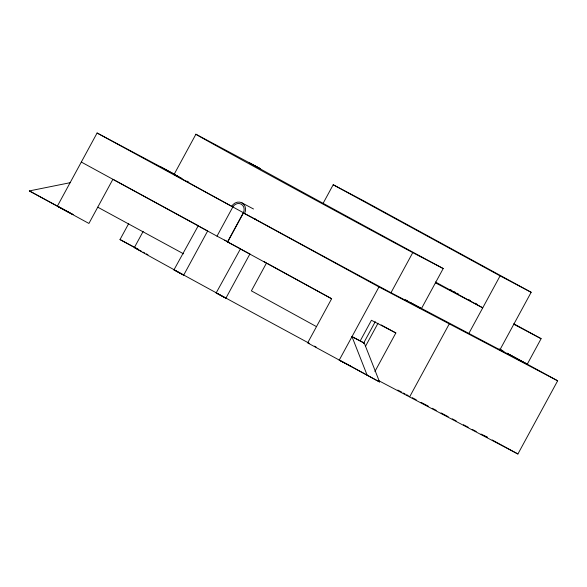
<?xml version="1.0" encoding="UTF-8"?>
<svg xmlns="http://www.w3.org/2000/svg" width="587" height="587" viewBox="0 0 587 587"><rect width="100%" height="100%" fill="white"/><g stroke="black" fill="none" stroke-linecap="round" stroke-linejoin="round"><path stroke-width="0.88" d="M70.11 182.704L29.35 190.922L73.111 214.6L57.343 206.206L97.09 133.007L175.014 174.486M143.14 231.425L134.401 247.516L139.053 249.989L120.012 239.562L128.729 223.508M231.997 206.477L227.389 203.96A148.041 0.778 28.5 0 1 174.148 174.31L195.919 134.225L260.283 168.638L249.255 162.812A220.565 1.152 28.5 0 0 416.146 253.951L443.207 268.538L421.437 308.623L390.986 292.722A148.041 0.778 28.5 0 1 272.97 228.849L254.787 218.936M197.929 225.709L207.651 230.992L183.672 275.149L173.957 269.866L198.208 225.856M81.322 162.056L216.999 236.15L232.768 207.101A6.611 5.995 -62.1 0 1 241.184 204.166A6.611 5.995 -62.1 0 1 243.297 212.846L227.521 241.895L331.626 298.746L307.654 342.903L379.562 381.954L364.3 343.146L360.22 340.922L351.987 336.644L367.249 375.445M216.999 236.15L227.756 241.829L243.524 212.78L97.09 133.007M249.438 253.797L249.864 254.046L225.892 298.203L220.587 295.349L216.17 292.92L240.428 248.91M323.224 203.117L333.203 184.744L364.263 201.158L531.154 292.297L499.926 349.815M351.54 366.648L339.227 360.147L378.975 286.94L557.65 380.794L517.903 453.993L378.307 380.457M360.22 340.922L371.432 320.267L395.843 332.954L374.917 371.49M363.47 343.402L375.262 321.683M390.986 292.722L412.756 252.637L443.207 268.538M365.371 346.513L378.013 323.232M409.697 396.768L449.444 323.562M468.866 333.401L500.095 275.883L531.154 292.297M421.437 308.623L409.418 302.056L527.236 364.248L541.111 338.684L513.83 323.782M249.864 254.046L240.142 248.763M173.957 269.866L183.672 275.149M216.17 292.92L225.892 298.203M339.227 360.147L347.46 364.424M435.356 282.795L482.749 307.837L435.407 281.987M513.801 324.251L541.111 338.684M231.63 206.477A8.101 7.345 -62.1 0 1 241.947 202.882L253.518 208.994M407.826 301.146L405.412 299.869L407.818 301.182M227.521 241.895L240.582 248.837M351.987 336.644L364.3 343.146M57.343 206.206L69.655 212.714M397.795 390.054L401.809 392.175M403.416 393.026L405.023 393.87M406.63 394.721L408.236 395.572M412.25 397.692L416.271 399.813M421.084 402.359L428.319 406.182M432.303 408.288L436.288 410.394M441.064 412.918L448.233 416.704M452.21 418.81L456.194 420.916M463.392 424.717L468.213 427.263M472.227 429.383L476.24 431.504M481.061 434.057L487.489 437.447L483.475 435.261M174.148 174.31L182.029 178.499M186.879 181.082L188.493 181.941M139.86 250.414L141.474 251.273M143.089 252.131L144.71 252.99M146.324 253.855L147.939 254.714M120.012 239.562L138.481 249.402M197.914 225.511L112.895 179.292L88.916 223.449L29.35 190.922M264.165 261.685L266.527 262.969L251.383 290.858L316.488 326.636M97.75 207.182L183.57 253.833M333.203 184.744L500.095 275.883M450.42 289.633L452.019 290.514M453.626 291.387L455.233 292.267M456.833 293.14L458.44 294.014M468.874 299.715L470.473 300.588M475.287 303.215L476.893 304.095M500.594 349.625L502.201 350.505M507.021 353.139L508.628 354.02M510.235 354.893L557.65 380.794M499.155 348.913L503.969 351.54M507.975 353.734L527.236 364.248M254.868 218.958L256.101 219.633L244.522 213.521A8.101 7.345 -62.1 0 0 241.947 202.882M243.297 212.846L378.975 286.94M381.11 324.927L395.843 332.954M485.757 436.442L487.364 437.315M492.185 439.949L517.903 453.993M348.142 364.798L379.562 381.954M159.759 166.363L178.8 176.782M224.63 240.12L227.756 241.829M267.327 263.409L331.626 298.746M316.1 347.005A148.041 0.778 28.5 0 1 314.493 346.132M309.62 343.505A148.041 0.778 28.5 0 1 134.401 247.516M412.756 252.637A148.041 0.778 28.5 0 1 270.908 175.77A148.041 0.778 28.5 0 1 195.919 134.225"/></g></svg>
